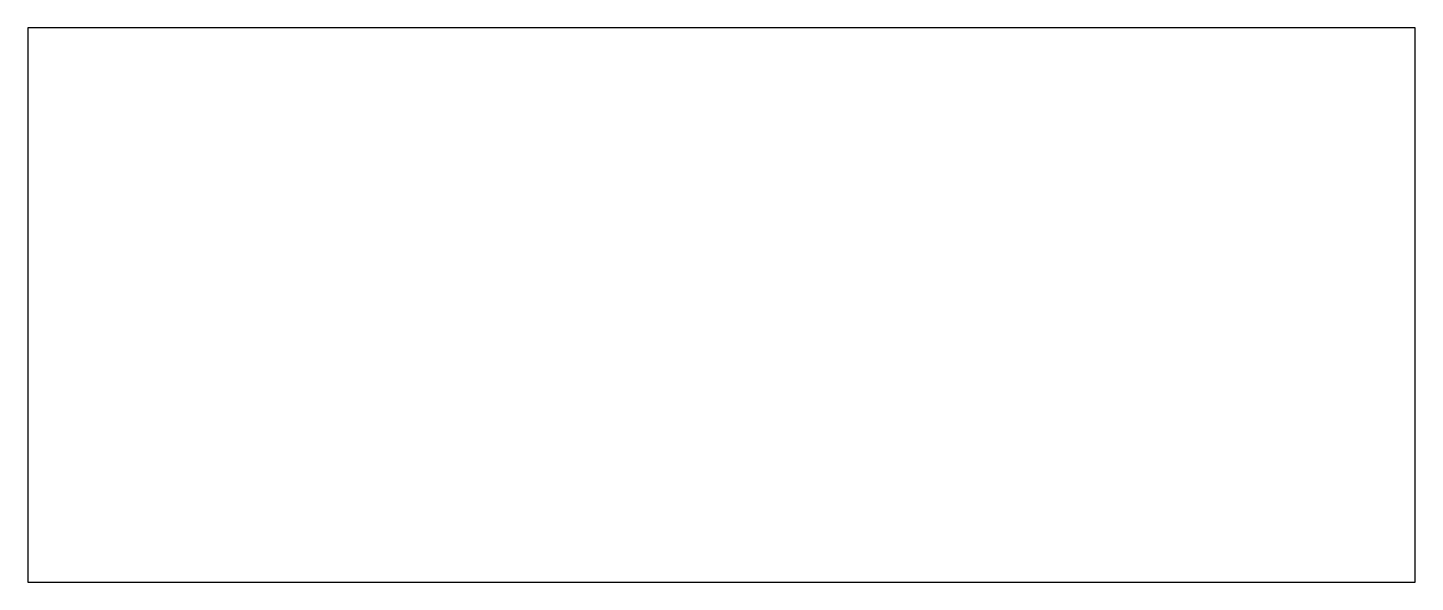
# Model space of a CAD drawing. Header units: millimetres. Extents: x 0 to 500, y 0 to 200.
import ezdxf

# ---------------------------------------------------------------- set-up
doc = ezdxf.new("R2010")
doc.units = ezdxf.units.MM
doc.layers.get('0').update_dxf_attribs({"color": 18, "true_color": 0x000000})

msp = doc.modelspace()

# ---------------------------------------------------------------- linework, layer by layer
msp.add_lwpolyline([(0, 0), (500, 0), (500, 200), (0, 200)], close=True)

doc.saveas('drawing.dxf')
